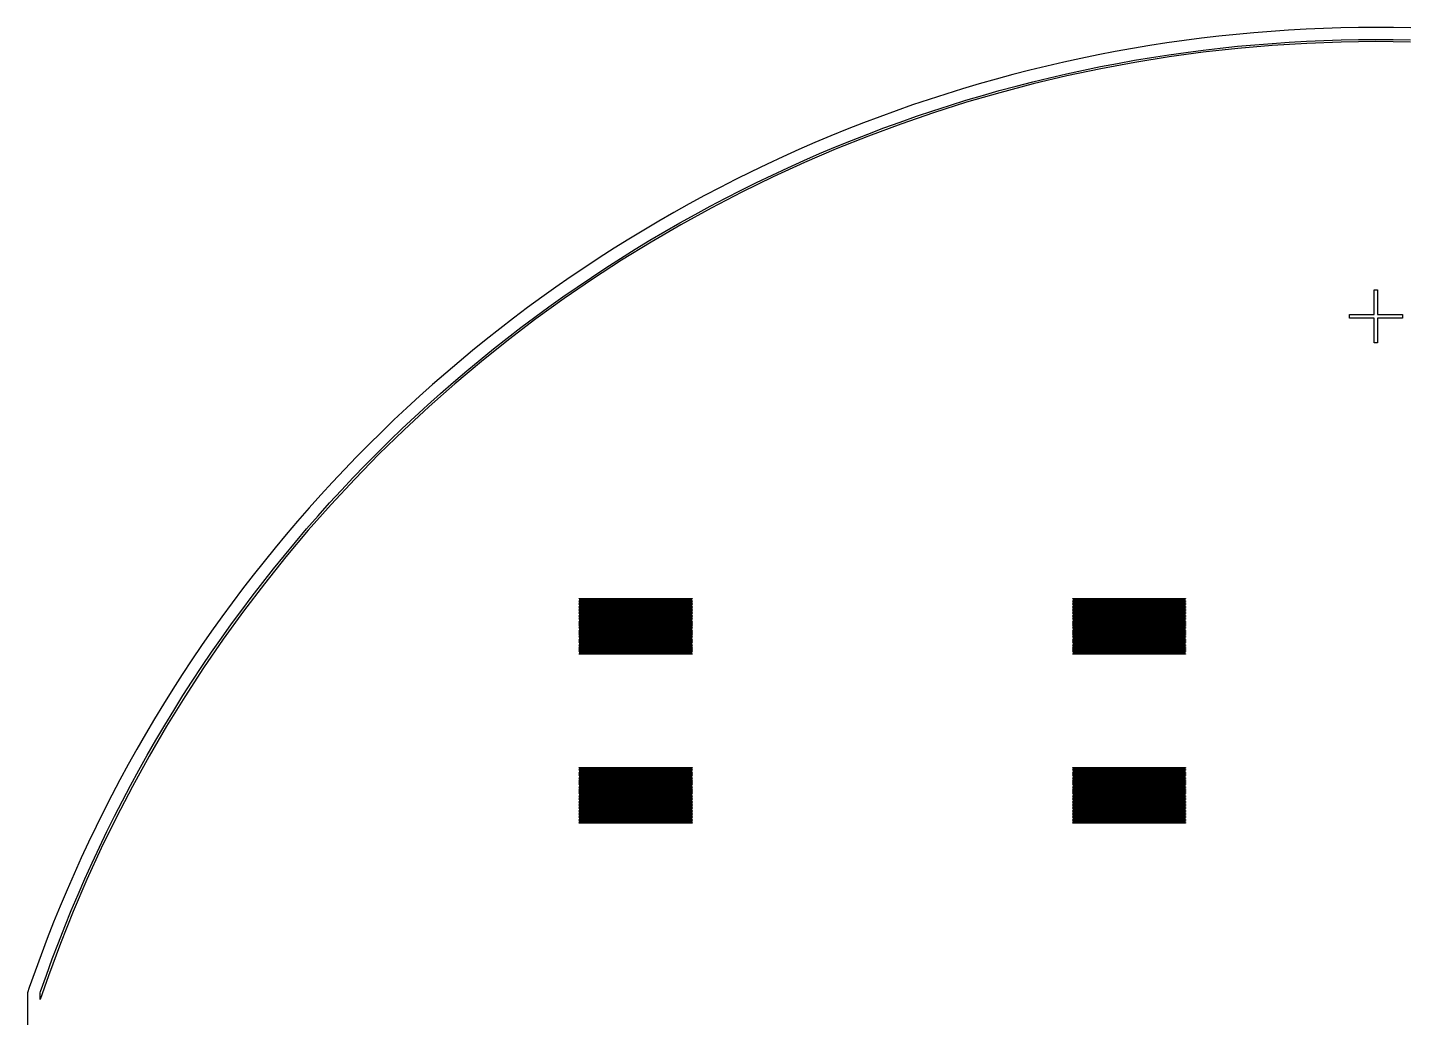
# Model space of a CAD drawing. Extents: x -18 to 83, y -18 to 83.
# Drawn here: x -15.56 to 33.33, y 47.62 to 82.75 of the extents above; entities that cross this region are included whole.
import ezdxf

# ---------------------------------------------------------------- set-up
doc = ezdxf.new("R2010")
doc.units = 0

msp = doc.modelspace()

# ---------------------------------------------------------------- linework, layer by layer
for p, q in [((29.1533, 82.655), (28.535, 82.6132)), ((29.7721, 82.6892), (29.1533, 82.655)), ((30.3912, 82.7158), (29.7721, 82.6892)), ((31.0107, 82.7348), (30.3912, 82.7158)), ((31.6303, 82.7462), (31.0107, 82.7348)), ((32.25, 82.75), (31.6303, 82.7462)), ((32.8697, 82.7462), (32.25, 82.75)), ((33.4893, 82.7348), (32.8697, 82.7462)), ((24.8401, 82.2034), (24.2277, 82.1087)), ((25.4537, 82.2906), (24.8401, 82.2034)), ((26.0683, 82.3702), (25.4537, 82.2906)), ((26.6838, 82.4423), (26.0683, 82.3702)), ((27.3001, 82.5068), (26.6838, 82.4423)), ((27.9172, 82.5638), (27.3001, 82.5068)), ((28.535, 82.6132), (27.9172, 82.5638)), ((27.9537, 82.1404), (28.5663, 82.1893)), ((28.5663, 82.1893), (29.1794, 82.2308)), ((29.7966, 82.1898), (28.5718, 82.1145)), ((29.1794, 82.2308), (29.7929, 82.2647)), ((29.7929, 82.2647), (30.4069, 82.2911)), ((31.0229, 82.2349), (29.7966, 82.1898)), ((30.4069, 82.2911), (31.0211, 82.3099)), ((31.0211, 82.3099), (31.6355, 82.3212)), ((32.25, 82.25), (31.0229, 82.2349)), ((31.6355, 82.3212), (32.25, 82.325)), ((32.25, 82.325), (32.8645, 82.3212)), ((33.4771, 82.2349), (32.25, 82.25)), ((32.8645, 82.3212), (33.4789, 82.3099)), ((22.3979, 81.7796), (21.7909, 81.655)), ((23.0065, 81.8968), (22.3979, 81.7796)), ((23.6164, 82.0065), (23.0065, 81.8968)), ((24.2277, 82.1087), (23.6164, 82.0065)), ((23.6891, 81.5878), (24.2952, 81.6891)), ((24.9135, 81.7088), (23.7019, 81.5139)), ((24.2952, 81.6891), (24.9025, 81.783)), ((24.9025, 81.783), (25.5109, 81.8694)), ((26.1295, 81.874), (24.9135, 81.7088)), ((25.5109, 81.8694), (26.1203, 81.9484)), ((26.1203, 81.9484), (26.7306, 82.0199)), ((27.3491, 82.0092), (26.1295, 81.874)), ((26.7306, 82.0199), (27.3418, 82.0839)), ((27.3418, 82.0839), (27.9537, 82.1404)), ((28.5718, 82.1145), (27.3491, 82.0092)), ((19.9795, 81.2366), (19.3793, 81.0823)), ((20.5816, 81.3835), (19.9795, 81.2366)), ((21.1854, 81.5229), (20.5816, 81.3835)), ((21.7909, 81.655), (21.1854, 81.5229)), ((21.2785, 81.1083), (21.8789, 81.2392)), ((22.4955, 81.2893), (21.2949, 81.0351)), ((21.8789, 81.2392), (22.4809, 81.3628)), ((22.4809, 81.3628), (23.0843, 81.479)), ((23.7019, 81.5139), (22.4955, 81.2893)), ((23.0843, 81.479), (23.6891, 81.5878)), ((18.1848, 80.7517), (17.5906, 80.5755)), ((18.781, 80.9207), (18.1848, 80.7517)), ((19.3793, 81.0823), (18.781, 80.9207)), ((20.101, 80.7516), (18.9144, 80.4388)), ((19.4876, 80.6713), (20.0828, 80.8243)), ((20.0828, 80.8243), (20.6798, 80.97)), ((21.2949, 81.0351), (20.101, 80.7516)), ((20.6798, 80.97), (21.2785, 81.1083)), ((16.4091, 80.2012), (15.8218, 80.0032)), ((16.9987, 80.392), (16.4091, 80.2012)), ((17.5906, 80.5755), (16.9987, 80.392)), ((17.714, 80.1688), (18.3031, 80.3436)), ((18.9144, 80.4388), (17.7358, 80.097)), ((18.3031, 80.3436), (18.8944, 80.5111)), ((18.8944, 80.5111), (19.4876, 80.6713)), ((15.2371, 79.798), (14.6549, 79.5856)), ((15.8218, 80.0032), (15.2371, 79.798)), ((16.5659, 79.7264), (15.4055, 79.3272)), ((15.9601, 79.6013), (16.5424, 79.7976)), ((16.5424, 79.7976), (17.1271, 79.9868)), ((17.7358, 80.097), (16.5659, 79.7264)), ((17.1271, 79.9868), (17.714, 80.1688)), ((14.0753, 79.3661), (13.4985, 79.1396)), ((14.6549, 79.5856), (14.0753, 79.3661)), ((15.4055, 79.3272), (14.2552, 78.8996)), ((14.8029, 79.1872), (15.3802, 79.3978)), ((15.3802, 79.3978), (15.9601, 79.6013)), ((12.9245, 78.9059), (12.3534, 78.6652)), ((13.4985, 79.1396), (12.9245, 78.9059)), ((13.0871, 78.5133), (13.6563, 78.7449)), ((14.2552, 78.8996), (13.1158, 78.444)), ((13.6563, 78.7449), (14.2283, 78.9696)), ((14.2283, 78.9696), (14.8029, 79.1872)), ((11.7853, 78.4176), (11.2203, 78.163)), ((12.3534, 78.6652), (11.7853, 78.4176)), ((11.9576, 78.0291), (12.5209, 78.2746)), ((13.1158, 78.444), (11.9879, 77.9605)), ((12.5209, 78.2746), (13.0871, 78.5133)), ((10.6585, 77.9015), (10.0999, 77.6331)), ((11.2203, 78.163), (10.6585, 77.9015)), ((10.8402, 77.5173), (11.3973, 77.7766)), ((11.9879, 77.9605), (10.8722, 77.4495)), ((11.3973, 77.7766), (11.9576, 78.0291)), ((9.54463, 77.3578), (8.9928, 77.0758)), ((10.0999, 77.6331), (9.54463, 77.3578)), ((10.8722, 77.4495), (9.76942, 76.9112)), ((10.2863, 77.2511), (10.8402, 77.5173)), ((8.44447, 76.787), (7.89972, 76.4915)), ((8.9928, 77.0758), (8.44447, 76.787)), ((9.76942, 76.9112), (8.68016, 76.3461)), ((9.18854, 76.6985), (9.73572, 76.9782)), ((9.73572, 76.9782), (10.2863, 77.2511)), ((7.89972, 76.4915), (7.35864, 76.1894)), ((8.68016, 76.3461), (7.60509, 75.7543)), ((8.10466, 76.1192), (8.64482, 76.4122)), ((8.64482, 76.4122), (9.18854, 76.6985)), ((6.82132, 75.8806), (6.28781, 75.5653)), ((7.35864, 76.1894), (6.82132, 75.8806)), ((7.03532, 75.5134), (7.56813, 75.8196)), ((7.56813, 75.8196), (8.10466, 76.1192)), ((6.28781, 75.5653), (5.75822, 75.2434)), ((6.50632, 75.2008), (7.03532, 75.5134)), ((7.60509, 75.7543), (6.54486, 75.1364)), ((5.23262, 74.9151), (4.71109, 74.5803)), ((5.75822, 75.2434), (5.23262, 74.9151)), ((5.46001, 74.556), (5.98119, 74.8816)), ((6.54486, 75.1364), (5.50011, 74.4927)), ((5.98119, 74.8816), (6.50632, 75.2008)), ((4.71109, 74.5803), (4.19371, 74.2392)), ((5.50011, 74.4927), (4.47148, 73.8235)), ((4.94286, 74.2241), (5.46001, 74.556)), ((3.68056, 73.8918), (3.17169, 73.538)), ((4.19371, 74.2392), (3.68056, 73.8918)), ((3.92099, 73.5413), (4.42982, 73.8858)), ((4.42982, 73.8858), (4.94286, 74.2241)), ((3.17169, 73.538), (2.66722, 73.1781)), ((3.41641, 73.1906), (3.92099, 73.5413)), ((4.47148, 73.8235), (3.45958, 73.1292)), ((32.1875, 72.5625), (32.1875, 73.4375)), ((32.1875, 73.4375), (32.3125, 73.4375)), ((32.3125, 73.4375), (32.3125, 72.5625)), ((2.66722, 73.1781), (2.16719, 72.812)), ((3.45958, 73.1292), (2.46503, 72.4104)), ((2.91618, 72.8336), (3.41641, 73.1906)), ((1.67169, 72.4398), (1.18082, 72.0615)), ((2.46503, 72.4104), (1.48842, 71.6673)), ((2.16719, 72.812), (1.67169, 72.4398)), ((1.92905, 72.1015), (2.42036, 72.4706)), ((2.42036, 72.4706), (2.91618, 72.8336)), ((31.3125, 72.4375), (31.3125, 72.5625)), ((31.3125, 72.5625), (32.1875, 72.5625)), ((32.1875, 72.4375), (31.3125, 72.4375)), ((32.1875, 71.5625), (32.1875, 72.4375)), ((32.3125, 72.5625), (33.1875, 72.5625)), ((33.1875, 72.4375), (32.3125, 72.4375)), ((32.3125, 72.4375), (32.3125, 71.5625)), ((33.1875, 72.5625), (33.1875, 72.4375)), ((1.18082, 72.0615), (0.69459, 71.6772)), ((1.44229, 71.7264), (1.92905, 72.1015)), ((0.69459, 71.6772), (0.21315, 71.287)), ((1.48842, 71.6673), (0.53033, 70.9005)), ((0.96018, 71.3454), (1.44229, 71.7264)), ((32.3125, 71.5625), (32.1875, 71.5625)), ((0.53033, 70.9005), (-0.40863, 70.1104)), ((0.21315, 71.287), (-0.26349, 70.8909)), ((0.01015, 70.5658), (0.48276, 70.9585)), ((0.48276, 70.9585), (0.96018, 71.3454)), ((-0.73523, 70.489), (-1.202, 70.0814)), ((-0.26349, 70.8909), (-0.73523, 70.489)), ((-0.45763, 70.1672), (0.01015, 70.5658)), ((-1.202, 70.0814), (-1.66373, 69.668)), ((-0.40863, 70.1104), (-1.32794, 69.2975)), ((-0.92047, 69.763), (-0.45763, 70.1672)), ((-1.66373, 69.668), (-2.12035, 69.249)), ((-1.37831, 69.3531), (-0.92047, 69.763)), ((-2.12035, 69.249), (-2.57179, 68.8245)), ((-1.32794, 69.2975), (-2.22702, 68.4624)), ((-1.83109, 68.9377), (-1.37831, 69.3531)), ((-2.22702, 68.4624), (-3.10533, 67.6053)), ((-2.57179, 68.8245), (-3.01799, 68.3944)), ((-2.72119, 68.0902), (-2.27873, 68.5167)), ((-2.27873, 68.5167), (-1.83109, 68.9377)), ((-3.01799, 68.3944), (-3.45889, 67.9589)), ((-3.15837, 67.6584), (-2.72119, 68.0902)), ((-3.89439, 67.518), (-4.32448, 67.0718)), ((-3.10533, 67.6053), (-3.96234, 66.727)), ((-3.45889, 67.9589), (-3.89439, 67.518)), ((-3.59021, 67.2212), (-3.15837, 67.6584)), ((-4.32448, 67.0718), (-4.74904, 66.6203)), ((-4.01666, 66.7787), (-3.59021, 67.2212)), ((-4.74904, 66.6203), (-5.16803, 66.1637)), ((-3.96234, 66.727), (-4.79755, 65.8279)), ((-4.43765, 66.3311), (-4.01666, 66.7787)), ((-5.16803, 66.1637), (-5.58138, 65.702)), ((-4.85312, 65.8783), (-4.43765, 66.3311)), ((-5.58138, 65.702), (-5.98904, 65.2352)), ((-4.79755, 65.8279), (-5.61043, 64.9086)), ((-5.263, 65.4205), (-4.85312, 65.8783)), ((-5.98904, 65.2352), (-6.39095, 64.7635)), ((-5.66722, 64.9576), (-5.263, 65.4205)), ((-6.39095, 64.7635), (-6.78702, 64.2868)), ((-5.61043, 64.9086), (-6.40051, 63.9697)), ((-6.06575, 64.4899), (-5.66722, 64.9576)), ((-6.78702, 64.2868), (-7.17723, 63.8054)), ((-6.4585, 64.0172), (-6.06575, 64.4899)), ((-7.17723, 63.8054), (-7.56149, 63.3192)), ((-6.40051, 63.9697), (-7.16731, 63.0116)), ((-6.84541, 63.5398), (-6.4585, 64.0172)), ((-7.56149, 63.3192), (-7.93976, 62.8283)), ((-7.22644, 63.0577), (-6.84541, 63.5398)), ((-7.93976, 62.8283), (-8.31198, 62.3328)), ((-7.16731, 63.0116), (-7.91037, 62.035)), ((-7.60153, 62.571), (-7.22644, 63.0577)), ((-8.31198, 62.3328), (-8.67809, 61.8328)), ((-7.97061, 62.0796), (-7.60153, 62.571)), ((4, 62.475), (4, 62.485)), ((4, 62.485), (8, 62.485)), ((8, 62.475), (4, 62.475)), ((4, 62.435), (4, 62.445)), ((4, 62.445), (8, 62.445)), ((8, 62.435), (4, 62.435)), ((4, 62.395), (4, 62.405)), ((4, 62.405), (8, 62.405)), ((8, 62.395), (4, 62.395)), ((4, 62.355), (4, 62.365)), ((4, 62.365), (8, 62.365)), ((8, 62.355), (4, 62.355)), ((4, 62.315), (4, 62.325)), ((4, 62.325), (8, 62.325)), ((8, 62.315), (4, 62.315)), ((4, 62.275), (4, 62.285)), ((4, 62.285), (8, 62.285)), ((8, 62.275), (4, 62.275)), ((4, 62.235), (4, 62.245)), ((4, 62.245), (8, 62.245)), ((8, 62.235), (4, 62.235)), ((4, 62.195), (4, 62.205)), ((4, 62.205), (8, 62.205)), ((8, 62.195), (4, 62.195)), ((4, 62.155), (4, 62.165)), ((4, 62.165), (8, 62.165)), ((8, 62.155), (4, 62.155)), ((4, 62.115), (4, 62.125)), ((4, 62.125), (8, 62.125)), ((8, 62.115), (4, 62.115)), ((8, 62.485), (8, 62.475)), ((8, 62.445), (8, 62.435)), ((8, 62.405), (8, 62.395)), ((8, 62.365), (8, 62.355)), ((8, 62.325), (8, 62.315)), ((8, 62.285), (8, 62.275)), ((8, 62.245), (8, 62.235)), ((8, 62.205), (8, 62.195)), ((8, 62.165), (8, 62.155)), ((8, 62.125), (8, 62.115)), ((21.5, 62.475), (21.5, 62.485)), ((21.5, 62.485), (25.5, 62.485)), ((25.5, 62.475), (21.5, 62.475)), ((21.5, 62.435), (21.5, 62.445)), ((21.5, 62.445), (25.5, 62.445)), ((25.5, 62.435), (21.5, 62.435)), ((21.5, 62.395), (21.5, 62.405)), ((21.5, 62.405), (25.5, 62.405)), ((25.5, 62.395), (21.5, 62.395)), ((21.5, 62.355), (21.5, 62.365)), ((21.5, 62.365), (25.5, 62.365)), ((25.5, 62.355), (21.5, 62.355)), ((21.5, 62.315), (21.5, 62.325)), ((21.5, 62.325), (25.5, 62.325)), ((25.5, 62.315), (21.5, 62.315)), ((21.5, 62.275), (21.5, 62.285)), ((21.5, 62.285), (25.5, 62.285)), ((25.5, 62.275), (21.5, 62.275)), ((21.5, 62.235), (21.5, 62.245)), ((21.5, 62.245), (25.5, 62.245)), ((25.5, 62.235), (21.5, 62.235)), ((21.5, 62.195), (21.5, 62.205)), ((21.5, 62.205), (25.5, 62.205)), ((25.5, 62.195), (21.5, 62.195)), ((21.5, 62.155), (21.5, 62.165)), ((21.5, 62.165), (25.5, 62.165)), ((25.5, 62.155), (21.5, 62.155)), ((21.5, 62.115), (21.5, 62.125)), ((21.5, 62.125), (25.5, 62.125)), ((25.5, 62.115), (21.5, 62.115)), ((25.5, 62.485), (25.5, 62.475)), ((25.5, 62.445), (25.5, 62.435)), ((25.5, 62.405), (25.5, 62.395)), ((25.5, 62.365), (25.5, 62.355)), ((25.5, 62.325), (25.5, 62.315)), ((25.5, 62.285), (25.5, 62.275)), ((25.5, 62.245), (25.5, 62.235)), ((25.5, 62.205), (25.5, 62.195)), ((25.5, 62.165), (25.5, 62.155)), ((25.5, 62.125), (25.5, 62.115)), ((-8.67809, 61.8328), (-9.03802, 61.3283)), ((-7.91037, 62.035), (-8.62923, 61.0404)), ((-8.33363, 61.5838), (-7.97061, 62.0796)), ((4, 62.075), (4, 62.085)), ((4, 62.085), (8, 62.085)), ((8, 62.075), (4, 62.075)), ((4, 62.035), (4, 62.045)), ((4, 62.045), (8, 62.045)), ((8, 62.035), (4, 62.035)), ((4, 61.995), (4, 62.005)), ((4, 62.005), (8, 62.005)), ((8, 61.995), (4, 61.995)), ((4, 61.955), (4, 61.965)), ((4, 61.965), (8, 61.965)), ((8, 61.955), (4, 61.955)), ((4, 61.915), (4, 61.925)), ((4, 61.925), (8, 61.925)), ((8, 61.915), (4, 61.915)), ((4, 61.875), (4, 61.885)), ((4, 61.885), (8, 61.885)), ((8, 61.875), (4, 61.875)), ((4, 61.835), (4, 61.845)), ((4, 61.845), (8, 61.845)), ((8, 61.835), (4, 61.835)), ((4, 61.795), (4, 61.805)), ((4, 61.805), (8, 61.805)), ((8, 61.795), (4, 61.795)), ((4, 61.755), (4, 61.765)), ((4, 61.765), (8, 61.765)), ((8, 61.755), (4, 61.755)), ((4, 61.715), (4, 61.725)), ((4, 61.725), (8, 61.725)), ((8, 61.715), (4, 61.715)), ((4, 61.675), (4, 61.685)), ((4, 61.685), (8, 61.685)), ((8, 61.675), (4, 61.675)), ((4, 61.635), (4, 61.645)), ((4, 61.645), (8, 61.645)), ((8, 61.635), (4, 61.635)), ((8, 62.085), (8, 62.075)), ((8, 62.045), (8, 62.035)), ((8, 62.005), (8, 61.995)), ((8, 61.965), (8, 61.955)), ((8, 61.925), (8, 61.915)), ((8, 61.885), (8, 61.875)), ((8, 61.845), (8, 61.835)), ((8, 61.805), (8, 61.795)), ((8, 61.765), (8, 61.755)), ((8, 61.725), (8, 61.715)), ((8, 61.685), (8, 61.675)), ((8, 61.645), (8, 61.635)), ((21.5, 62.075), (21.5, 62.085)), ((21.5, 62.085), (25.5, 62.085)), ((25.5, 62.075), (21.5, 62.075)), ((21.5, 62.035), (21.5, 62.045)), ((21.5, 62.045), (25.5, 62.045)), ((25.5, 62.035), (21.5, 62.035)), ((21.5, 61.995), (21.5, 62.005)), ((21.5, 62.005), (25.5, 62.005)), ((25.5, 61.995), (21.5, 61.995)), ((21.5, 61.955), (21.5, 61.965)), ((21.5, 61.965), (25.5, 61.965)), ((25.5, 61.955), (21.5, 61.955)), ((21.5, 61.915), (21.5, 61.925)), ((21.5, 61.925), (25.5, 61.925)), ((25.5, 61.915), (21.5, 61.915)), ((21.5, 61.875), (21.5, 61.885)), ((21.5, 61.885), (25.5, 61.885)), ((25.5, 61.875), (21.5, 61.875)), ((21.5, 61.835), (21.5, 61.845)), ((21.5, 61.845), (25.5, 61.845)), ((25.5, 61.835), (21.5, 61.835)), ((21.5, 61.795), (21.5, 61.805)), ((21.5, 61.805), (25.5, 61.805)), ((25.5, 61.795), (21.5, 61.795)), ((21.5, 61.755), (21.5, 61.765)), ((21.5, 61.765), (25.5, 61.765)), ((25.5, 61.755), (21.5, 61.755)), ((21.5, 61.715), (21.5, 61.725)), ((21.5, 61.725), (25.5, 61.725)), ((25.5, 61.715), (21.5, 61.715)), ((21.5, 61.675), (21.5, 61.685)), ((21.5, 61.685), (25.5, 61.685)), ((25.5, 61.675), (21.5, 61.675)), ((21.5, 61.635), (21.5, 61.645)), ((21.5, 61.645), (25.5, 61.645)), ((25.5, 61.635), (21.5, 61.635)), ((25.5, 62.085), (25.5, 62.075)), ((25.5, 62.045), (25.5, 62.035)), ((25.5, 62.005), (25.5, 61.995)), ((25.5, 61.965), (25.5, 61.955)), ((25.5, 61.925), (25.5, 61.915)), ((25.5, 61.885), (25.5, 61.875)), ((25.5, 61.845), (25.5, 61.835)), ((25.5, 61.805), (25.5, 61.795)), ((25.5, 61.765), (25.5, 61.755)), ((25.5, 61.725), (25.5, 61.715)), ((25.5, 61.685), (25.5, 61.675)), ((25.5, 61.645), (25.5, 61.635)), ((-9.03802, 61.3283), (-9.39175, 60.8194)), ((-8.69055, 61.0836), (-8.33363, 61.5838)), ((4, 61.595), (4, 61.605)), ((4, 61.605), (8, 61.605)), ((8, 61.595), (4, 61.595)), ((4, 61.555), (4, 61.565)), ((4, 61.565), (8, 61.565)), ((8, 61.555), (4, 61.555)), ((4, 61.515), (4, 61.525)), ((4, 61.525), (8, 61.525)), ((8, 61.515), (4, 61.515)), ((4, 61.475), (4, 61.485)), ((4, 61.485), (8, 61.485)), ((8, 61.475), (4, 61.475)), ((4, 61.435), (4, 61.445)), ((4, 61.445), (8, 61.445)), ((8, 61.435), (4, 61.435)), ((4, 61.395), (4, 61.405)), ((4, 61.405), (8, 61.405)), ((8, 61.395), (4, 61.395)), ((4, 61.355), (4, 61.365)), ((4, 61.365), (8, 61.365)), ((8, 61.355), (4, 61.355)), ((4, 61.315), (4, 61.325)), ((4, 61.325), (8, 61.325)), ((8, 61.315), (4, 61.315)), ((4, 61.275), (4, 61.285)), ((4, 61.285), (8, 61.285)), ((8, 61.275), (4, 61.275)), ((4, 61.235), (4, 61.245)), ((4, 61.245), (8, 61.245)), ((8, 61.235), (4, 61.235)), ((4, 61.195), (4, 61.205)), ((4, 61.205), (8, 61.205)), ((8, 61.195), (4, 61.195)), ((4, 61.155), (4, 61.165)), ((4, 61.165), (8, 61.165)), ((8, 61.155), (4, 61.155)), ((4, 61.115), (4, 61.125)), ((4, 61.125), (8, 61.125)), ((8, 61.605), (8, 61.595)), ((8, 61.565), (8, 61.555)), ((8, 61.525), (8, 61.515)), ((8, 61.485), (8, 61.475)), ((8, 61.445), (8, 61.435)), ((8, 61.405), (8, 61.395)), ((8, 61.365), (8, 61.355)), ((8, 61.325), (8, 61.315)), ((8, 61.285), (8, 61.275)), ((8, 61.245), (8, 61.235)), ((8, 61.205), (8, 61.195)), ((8, 61.165), (8, 61.155)), ((8, 61.125), (8, 61.115)), ((21.5, 61.595), (21.5, 61.605)), ((21.5, 61.605), (25.5, 61.605)), ((25.5, 61.595), (21.5, 61.595)), ((21.5, 61.555), (21.5, 61.565)), ((21.5, 61.565), (25.5, 61.565)), ((25.5, 61.555), (21.5, 61.555)), ((21.5, 61.515), (21.5, 61.525)), ((21.5, 61.525), (25.5, 61.525)), ((25.5, 61.515), (21.5, 61.515)), ((21.5, 61.475), (21.5, 61.485)), ((21.5, 61.485), (25.5, 61.485)), ((25.5, 61.475), (21.5, 61.475)), ((21.5, 61.435), (21.5, 61.445)), ((21.5, 61.445), (25.5, 61.445)), ((25.5, 61.435), (21.5, 61.435)), ((21.5, 61.395), (21.5, 61.405)), ((21.5, 61.405), (25.5, 61.405)), ((25.5, 61.395), (21.5, 61.395)), ((21.5, 61.355), (21.5, 61.365)), ((21.5, 61.365), (25.5, 61.365)), ((25.5, 61.355), (21.5, 61.355)), ((21.5, 61.315), (21.5, 61.325)), ((21.5, 61.325), (25.5, 61.325)), ((25.5, 61.315), (21.5, 61.315)), ((21.5, 61.275), (21.5, 61.285)), ((21.5, 61.285), (25.5, 61.285)), ((25.5, 61.275), (21.5, 61.275)), ((21.5, 61.235), (21.5, 61.245)), ((21.5, 61.245), (25.5, 61.245)), ((25.5, 61.235), (21.5, 61.235)), ((21.5, 61.195), (21.5, 61.205)), ((21.5, 61.205), (25.5, 61.205)), ((25.5, 61.195), (21.5, 61.195)), ((21.5, 61.155), (21.5, 61.165)), ((21.5, 61.165), (25.5, 61.165)), ((25.5, 61.155), (21.5, 61.155)), ((21.5, 61.115), (21.5, 61.125)), ((21.5, 61.125), (25.5, 61.125)), ((25.5, 61.605), (25.5, 61.595)), ((25.5, 61.565), (25.5, 61.555)), ((25.5, 61.525), (25.5, 61.515)), ((25.5, 61.485), (25.5, 61.475)), ((25.5, 61.445), (25.5, 61.435)), ((25.5, 61.405), (25.5, 61.395)), ((25.5, 61.365), (25.5, 61.355)), ((25.5, 61.325), (25.5, 61.315)), ((25.5, 61.285), (25.5, 61.275)), ((25.5, 61.245), (25.5, 61.235)), ((25.5, 61.205), (25.5, 61.195)), ((25.5, 61.165), (25.5, 61.155)), ((25.5, 61.125), (25.5, 61.115)), ((-9.39175, 60.8194), (-9.73921, 60.3063)), ((-8.62923, 61.0404), (-9.32347, 60.0285)), ((-9.04131, 60.579), (-8.69055, 61.0836)), ((8, 61.115), (4, 61.115)), ((4, 61.075), (4, 61.085)), ((4, 61.085), (8, 61.085)), ((8, 61.075), (4, 61.075)), ((4, 61.035), (4, 61.045)), ((4, 61.045), (8, 61.045)), ((8, 61.035), (4, 61.035)), ((4, 60.995), (4, 61.005)), ((4, 61.005), (8, 61.005)), ((8, 60.995), (4, 60.995)), ((4, 60.955), (4, 60.965)), ((4, 60.965), (8, 60.965)), ((8, 60.955), (4, 60.955)), ((4, 60.915), (4, 60.925)), ((4, 60.925), (8, 60.925)), ((8, 60.915), (4, 60.915)), ((4, 60.875), (4, 60.885)), ((4, 60.885), (8, 60.885)), ((8, 60.875), (4, 60.875)), ((4, 60.835), (4, 60.845)), ((4, 60.845), (8, 60.845)), ((8, 60.835), (4, 60.835)), ((4, 60.795), (4, 60.805)), ((4, 60.805), (8, 60.805)), ((8, 60.795), (4, 60.795)), ((4, 60.755), (4, 60.765)), ((4, 60.765), (8, 60.765)), ((8, 60.755), (4, 60.755)), ((4, 60.715), (4, 60.725)), ((4, 60.725), (8, 60.725)), ((8, 60.715), (4, 60.715)), ((4, 60.675), (4, 60.685)), ((4, 60.685), (8, 60.685)), ((8, 60.675), (4, 60.675)), ((4, 60.635), (4, 60.645)), ((4, 60.645), (8, 60.645)), ((8, 60.635), (4, 60.635)), ((8, 61.085), (8, 61.075)), ((8, 61.045), (8, 61.035)), ((8, 61.005), (8, 60.995)), ((8, 60.965), (8, 60.955)), ((8, 60.925), (8, 60.915)), ((8, 60.885), (8, 60.875)), ((8, 60.845), (8, 60.835)), ((8, 60.805), (8, 60.795)), ((8, 60.765), (8, 60.755)), ((8, 60.725), (8, 60.715)), ((8, 60.685), (8, 60.675)), ((8, 60.645), (8, 60.635)), ((25.5, 61.115), (21.5, 61.115)), ((21.5, 61.075), (21.5, 61.085)), ((21.5, 61.085), (25.5, 61.085)), ((25.5, 61.075), (21.5, 61.075)), ((21.5, 61.035), (21.5, 61.045)), ((21.5, 61.045), (25.5, 61.045)), ((25.5, 61.035), (21.5, 61.035)), ((21.5, 60.995), (21.5, 61.005)), ((21.5, 61.005), (25.5, 61.005)), ((25.5, 60.995), (21.5, 60.995)), ((21.5, 60.955), (21.5, 60.965)), ((21.5, 60.965), (25.5, 60.965)), ((25.5, 60.955), (21.5, 60.955)), ((21.5, 60.915), (21.5, 60.925)), ((21.5, 60.925), (25.5, 60.925)), ((25.5, 60.915), (21.5, 60.915)), ((21.5, 60.875), (21.5, 60.885)), ((21.5, 60.885), (25.5, 60.885)), ((25.5, 60.875), (21.5, 60.875)), ((21.5, 60.835), (21.5, 60.845)), ((21.5, 60.845), (25.5, 60.845)), ((25.5, 60.835), (21.5, 60.835)), ((21.5, 60.795), (21.5, 60.805)), ((21.5, 60.805), (25.5, 60.805)), ((25.5, 60.795), (21.5, 60.795)), ((21.5, 60.755), (21.5, 60.765)), ((21.5, 60.765), (25.5, 60.765)), ((25.5, 60.755), (21.5, 60.755)), ((21.5, 60.715), (21.5, 60.725)), ((21.5, 60.725), (25.5, 60.725)), ((25.5, 60.715), (21.5, 60.715)), ((21.5, 60.675), (21.5, 60.685)), ((21.5, 60.685), (25.5, 60.685)), ((25.5, 60.675), (21.5, 60.675)), ((21.5, 60.635), (21.5, 60.645)), ((21.5, 60.645), (25.5, 60.645)), ((25.5, 60.635), (21.5, 60.635)), ((25.5, 61.085), (25.5, 61.075)), ((25.5, 61.045), (25.5, 61.035)), ((25.5, 61.005), (25.5, 60.995)), ((25.5, 60.965), (25.5, 60.955)), ((25.5, 60.925), (25.5, 60.915)), ((25.5, 60.885), (25.5, 60.875)), ((25.5, 60.845), (25.5, 60.835)), ((25.5, 60.805), (25.5, 60.795)), ((25.5, 60.765), (25.5, 60.755)), ((25.5, 60.725), (25.5, 60.715)), ((25.5, 60.685), (25.5, 60.675)), ((25.5, 60.645), (25.5, 60.635)), ((-9.73921, 60.3063), (-10.0803, 59.7889)), ((-9.38583, 60.0702), (-9.04131, 60.579)), ((4, 60.595), (4, 60.605)), ((4, 60.605), (8, 60.605)), ((8, 60.595), (4, 60.595)), ((4, 60.555), (4, 60.565)), ((4, 60.565), (8, 60.565)), ((8, 60.555), (4, 60.555)), ((4, 60.515), (4, 60.525)), ((4, 60.525), (8, 60.525)), ((8, 60.515), (4, 60.515)), ((8, 60.605), (8, 60.595)), ((8, 60.565), (8, 60.555)), ((8, 60.525), (8, 60.515)), ((21.5, 60.595), (21.5, 60.605)), ((21.5, 60.605), (25.5, 60.605)), ((25.5, 60.595), (21.5, 60.595)), ((21.5, 60.555), (21.5, 60.565)), ((21.5, 60.565), (25.5, 60.565)), ((25.5, 60.555), (21.5, 60.555)), ((21.5, 60.515), (21.5, 60.525)), ((21.5, 60.525), (25.5, 60.525)), ((25.5, 60.515), (21.5, 60.515)), ((25.5, 60.605), (25.5, 60.595)), ((25.5, 60.565), (25.5, 60.555)), ((25.5, 60.525), (25.5, 60.515)), ((-10.0803, 59.7889), (-10.4151, 59.2674)), ((-9.32347, 60.0285), (-9.99268, 58.9999)), ((-9.72409, 59.5571), (-9.38583, 60.0702)), ((-10.4151, 59.2674), (-10.7434, 58.7418)), ((-10.056, 59.04), (-9.72409, 59.5571)), ((-10.7434, 58.7418), (-11.0653, 58.2122)), ((-9.99268, 58.9999), (-10.6364, 57.9551)), ((-10.3816, 58.5188), (-10.056, 59.04)), ((-11.0653, 58.2122), (-11.3806, 57.6787)), ((-10.7008, 57.9937), (-10.3816, 58.5188)), ((-10.6364, 57.9551), (-11.2543, 56.8949)), ((-11.0134, 57.4647), (-10.7008, 57.9937)), ((-11.3806, 57.6787), (-11.6894, 57.1414)), ((-11.3196, 56.9319), (-11.0134, 57.4647)), ((-11.6894, 57.1414), (-11.9915, 56.6003)), ((-11.2543, 56.8949), (-11.8461, 55.8198)), ((-11.6192, 56.3953), (-11.3196, 56.9319)), ((-11.9915, 56.6003), (-12.287, 56.0555)), ((-11.9122, 55.8552), (-11.6192, 56.3953)), ((4, 56.475), (4, 56.485)), ((4, 56.485), (8, 56.485)), ((8, 56.475), (4, 56.475)), ((4, 56.435), (4, 56.445)), ((4, 56.445), (8, 56.445)), ((8, 56.435), (4, 56.435)), ((4, 56.395), (4, 56.405)), ((4, 56.405), (8, 56.405)), ((8, 56.395), (4, 56.395)), ((4, 56.355), (4, 56.365)), ((4, 56.365), (8, 56.365)), ((8, 56.355), (4, 56.355)), ((4, 56.315), (4, 56.325)), ((4, 56.325), (8, 56.325)), ((8, 56.315), (4, 56.315)), ((4, 56.275), (4, 56.285)), ((4, 56.285), (8, 56.285)), ((8, 56.275), (4, 56.275)), ((4, 56.235), (4, 56.245)), ((4, 56.245), (8, 56.245)), ((8, 56.235), (4, 56.235)), ((8, 56.485), (8, 56.475)), ((8, 56.445), (8, 56.435)), ((8, 56.405), (8, 56.395)), ((8, 56.365), (8, 56.355)), ((8, 56.325), (8, 56.315)), ((8, 56.285), (8, 56.275)), ((8, 56.245), (8, 56.235)), ((21.5, 56.475), (21.5, 56.485)), ((21.5, 56.485), (25.5, 56.485)), ((25.5, 56.475), (21.5, 56.475)), ((21.5, 56.435), (21.5, 56.445)), ((21.5, 56.445), (25.5, 56.445)), ((25.5, 56.435), (21.5, 56.435)), ((21.5, 56.395), (21.5, 56.405)), ((21.5, 56.405), (25.5, 56.405)), ((25.5, 56.395), (21.5, 56.395)), ((21.5, 56.355), (21.5, 56.365)), ((21.5, 56.365), (25.5, 56.365)), ((25.5, 56.355), (21.5, 56.355)), ((21.5, 56.315), (21.5, 56.325)), ((21.5, 56.325), (25.5, 56.325)), ((25.5, 56.315), (21.5, 56.315)), ((21.5, 56.275), (21.5, 56.285)), ((21.5, 56.285), (25.5, 56.285)), ((25.5, 56.275), (21.5, 56.275)), ((21.5, 56.235), (21.5, 56.245)), ((21.5, 56.245), (25.5, 56.245)), ((25.5, 56.235), (21.5, 56.235)), ((25.5, 56.485), (25.5, 56.475)), ((25.5, 56.445), (25.5, 56.435)), ((25.5, 56.405), (25.5, 56.395)), ((25.5, 56.365), (25.5, 56.355)), ((25.5, 56.325), (25.5, 56.315)), ((25.5, 56.285), (25.5, 56.275)), ((25.5, 56.245), (25.5, 56.235)), ((-12.287, 56.0555), (-12.5758, 55.5072)), ((-11.8461, 55.8198), (-12.4112, 54.7306)), ((-12.1985, 55.3115), (-11.9122, 55.8552)), ((4, 56.195), (4, 56.205)), ((4, 56.205), (8, 56.205)), ((8, 56.195), (4, 56.195)), ((4, 56.155), (4, 56.165)), ((4, 56.165), (8, 56.165)), ((8, 56.155), (4, 56.155)), ((4, 56.115), (4, 56.125)), ((4, 56.125), (8, 56.125)), ((8, 56.115), (4, 56.115)), ((4, 56.075), (4, 56.085)), ((4, 56.085), (8, 56.085)), ((8, 56.075), (4, 56.075)), ((4, 56.035), (4, 56.045)), ((4, 56.045), (8, 56.045)), ((8, 56.035), (4, 56.035)), ((4, 55.995), (4, 56.005)), ((4, 56.005), (8, 56.005)), ((8, 55.995), (4, 55.995)), ((4, 55.955), (4, 55.965)), ((4, 55.965), (8, 55.965)), ((8, 55.955), (4, 55.955)), ((4, 55.915), (4, 55.925)), ((4, 55.925), (8, 55.925)), ((8, 55.915), (4, 55.915)), ((4, 55.875), (4, 55.885)), ((4, 55.885), (8, 55.885)), ((8, 55.875), (4, 55.875)), ((4, 55.835), (4, 55.845)), ((4, 55.845), (8, 55.845)), ((8, 55.835), (4, 55.835)), ((4, 55.795), (4, 55.805)), ((4, 55.805), (8, 55.805)), ((8, 55.795), (4, 55.795)), ((4, 55.755), (4, 55.765)), ((4, 55.765), (8, 55.765)), ((8, 55.755), (4, 55.755)), ((8, 56.205), (8, 56.195)), ((8, 56.165), (8, 56.155)), ((8, 56.125), (8, 56.115)), ((8, 56.085), (8, 56.075)), ((8, 56.045), (8, 56.035)), ((8, 56.005), (8, 55.995)), ((8, 55.965), (8, 55.955)), ((8, 55.925), (8, 55.915)), ((8, 55.885), (8, 55.875)), ((8, 55.845), (8, 55.835)), ((8, 55.805), (8, 55.795)), ((8, 55.765), (8, 55.755)), ((21.5, 56.195), (21.5, 56.205)), ((21.5, 56.205), (25.5, 56.205)), ((25.5, 56.195), (21.5, 56.195)), ((21.5, 56.155), (21.5, 56.165)), ((21.5, 56.165), (25.5, 56.165)), ((25.5, 56.155), (21.5, 56.155)), ((21.5, 56.115), (21.5, 56.125)), ((21.5, 56.125), (25.5, 56.125)), ((25.5, 56.115), (21.5, 56.115)), ((21.5, 56.075), (21.5, 56.085)), ((21.5, 56.085), (25.5, 56.085)), ((25.5, 56.075), (21.5, 56.075)), ((21.5, 56.035), (21.5, 56.045)), ((21.5, 56.045), (25.5, 56.045)), ((25.5, 56.035), (21.5, 56.035)), ((21.5, 55.995), (21.5, 56.005)), ((21.5, 56.005), (25.5, 56.005)), ((25.5, 55.995), (21.5, 55.995)), ((21.5, 55.955), (21.5, 55.965)), ((21.5, 55.965), (25.5, 55.965)), ((25.5, 55.955), (21.5, 55.955)), ((21.5, 55.915), (21.5, 55.925)), ((21.5, 55.925), (25.5, 55.925)), ((25.5, 55.915), (21.5, 55.915)), ((21.5, 55.875), (21.5, 55.885)), ((21.5, 55.885), (25.5, 55.885)), ((25.5, 55.875), (21.5, 55.875)), ((21.5, 55.835), (21.5, 55.845)), ((21.5, 55.845), (25.5, 55.845)), ((25.5, 55.835), (21.5, 55.835)), ((21.5, 55.795), (21.5, 55.805)), ((21.5, 55.805), (25.5, 55.805)), ((25.5, 55.795), (21.5, 55.795)), ((21.5, 55.755), (21.5, 55.765)), ((21.5, 55.765), (25.5, 55.765)), ((25.5, 55.755), (21.5, 55.755)), ((25.5, 56.205), (25.5, 56.195)), ((25.5, 56.165), (25.5, 56.155)), ((25.5, 56.125), (25.5, 56.115)), ((25.5, 56.085), (25.5, 56.075)), ((25.5, 56.045), (25.5, 56.035)), ((25.5, 56.005), (25.5, 55.995)), ((25.5, 55.965), (25.5, 55.955)), ((25.5, 55.925), (25.5, 55.915)), ((25.5, 55.885), (25.5, 55.875)), ((25.5, 55.845), (25.5, 55.835)), ((25.5, 55.805), (25.5, 55.795)), ((25.5, 55.765), (25.5, 55.755)), ((-12.5758, 55.5072), (-12.8578, 54.9554)), ((-12.4782, 54.7643), (-12.1985, 55.3115)), ((4, 55.715), (4, 55.725)), ((4, 55.725), (8, 55.725)), ((8, 55.715), (4, 55.715)), ((4, 55.675), (4, 55.685)), ((4, 55.685), (8, 55.685)), ((8, 55.675), (4, 55.675)), ((4, 55.635), (4, 55.645)), ((4, 55.645), (8, 55.645)), ((8, 55.635), (4, 55.635)), ((4, 55.595), (4, 55.605)), ((4, 55.605), (8, 55.605)), ((8, 55.595), (4, 55.595)), ((4, 55.555), (4, 55.565)), ((4, 55.565), (8, 55.565)), ((8, 55.555), (4, 55.555)), ((4, 55.515), (4, 55.525)), ((4, 55.525), (8, 55.525)), ((8, 55.515), (4, 55.515)), ((4, 55.475), (4, 55.485)), ((4, 55.485), (8, 55.485)), ((8, 55.475), (4, 55.475)), ((4, 55.435), (4, 55.445)), ((4, 55.445), (8, 55.445)), ((8, 55.435), (4, 55.435)), ((4, 55.395), (4, 55.405)), ((4, 55.405), (8, 55.405)), ((8, 55.395), (4, 55.395)), ((4, 55.355), (4, 55.365)), ((4, 55.365), (8, 55.365)), ((8, 55.355), (4, 55.355)), ((4, 55.315), (4, 55.325)), ((4, 55.325), (8, 55.325)), ((8, 55.315), (4, 55.315)), ((4, 55.275), (4, 55.285)), ((4, 55.285), (8, 55.285)), ((8, 55.275), (4, 55.275)), ((8, 55.725), (8, 55.715)), ((8, 55.685), (8, 55.675)), ((8, 55.645), (8, 55.635)), ((8, 55.605), (8, 55.595)), ((8, 55.565), (8, 55.555)), ((8, 55.525), (8, 55.515)), ((8, 55.485), (8, 55.475)), ((8, 55.445), (8, 55.435)), ((8, 55.405), (8, 55.395)), ((8, 55.365), (8, 55.355)), ((8, 55.325), (8, 55.315)), ((8, 55.285), (8, 55.275)), ((21.5, 55.715), (21.5, 55.725)), ((21.5, 55.725), (25.5, 55.725)), ((25.5, 55.715), (21.5, 55.715)), ((21.5, 55.675), (21.5, 55.685)), ((21.5, 55.685), (25.5, 55.685)), ((25.5, 55.675), (21.5, 55.675)), ((21.5, 55.635), (21.5, 55.645)), ((21.5, 55.645), (25.5, 55.645)), ((25.5, 55.635), (21.5, 55.635)), ((21.5, 55.595), (21.5, 55.605)), ((21.5, 55.605), (25.5, 55.605)), ((25.5, 55.595), (21.5, 55.595)), ((21.5, 55.555), (21.5, 55.565)), ((21.5, 55.565), (25.5, 55.565)), ((25.5, 55.555), (21.5, 55.555)), ((21.5, 55.515), (21.5, 55.525)), ((21.5, 55.525), (25.5, 55.525)), ((25.5, 55.515), (21.5, 55.515)), ((21.5, 55.475), (21.5, 55.485)), ((21.5, 55.485), (25.5, 55.485)), ((25.5, 55.475), (21.5, 55.475)), ((21.5, 55.435), (21.5, 55.445)), ((21.5, 55.445), (25.5, 55.445)), ((25.5, 55.435), (21.5, 55.435)), ((21.5, 55.395), (21.5, 55.405)), ((21.5, 55.405), (25.5, 55.405)), ((25.5, 55.395), (21.5, 55.395)), ((21.5, 55.355), (21.5, 55.365)), ((21.5, 55.365), (25.5, 55.365)), ((25.5, 55.355), (21.5, 55.355)), ((21.5, 55.315), (21.5, 55.325)), ((21.5, 55.325), (25.5, 55.325)), ((25.5, 55.315), (21.5, 55.315)), ((21.5, 55.275), (21.5, 55.285)), ((21.5, 55.285), (25.5, 55.285)), ((25.5, 55.275), (21.5, 55.275)), ((25.5, 55.725), (25.5, 55.715)), ((25.5, 55.685), (25.5, 55.675)), ((25.5, 55.645), (25.5, 55.635)), ((25.5, 55.605), (25.5, 55.595)), ((25.5, 55.565), (25.5, 55.555)), ((25.5, 55.525), (25.5, 55.515)), ((25.5, 55.485), (25.5, 55.475)), ((25.5, 55.445), (25.5, 55.435)), ((25.5, 55.405), (25.5, 55.395)), ((25.5, 55.365), (25.5, 55.355)), ((25.5, 55.325), (25.5, 55.315)), ((25.5, 55.285), (25.5, 55.275)), ((-12.8578, 54.9554), (-13.1331, 54.4001)), ((-12.7511, 54.2137), (-12.4782, 54.7643)), ((4, 55.235), (4, 55.245)), ((4, 55.245), (8, 55.245)), ((8, 55.235), (4, 55.235)), ((4, 55.195), (4, 55.205)), ((4, 55.205), (8, 55.205)), ((8, 55.195), (4, 55.195)), ((4, 55.155), (4, 55.165)), ((4, 55.165), (8, 55.165)), ((8, 55.155), (4, 55.155)), ((4, 55.115), (4, 55.125)), ((4, 55.125), (8, 55.125)), ((8, 55.115), (4, 55.115)), ((4, 55.075), (4, 55.085)), ((4, 55.085), (8, 55.085)), ((8, 55.075), (4, 55.075)), ((4, 55.035), (4, 55.045)), ((4, 55.045), (8, 55.045)), ((8, 55.035), (4, 55.035)), ((4, 54.995), (4, 55.005)), ((4, 55.005), (8, 55.005)), ((8, 54.995), (4, 54.995)), ((4, 54.955), (4, 54.965)), ((4, 54.965), (8, 54.965)), ((8, 54.955), (4, 54.955)), ((4, 54.915), (4, 54.925)), ((4, 54.925), (8, 54.925)), ((8, 54.915), (4, 54.915)), ((4, 54.875), (4, 54.885)), ((4, 54.885), (8, 54.885)), ((8, 54.875), (4, 54.875)), ((4, 54.835), (4, 54.845)), ((4, 54.845), (8, 54.845)), ((8, 54.835), (4, 54.835)), ((4, 54.795), (4, 54.805)), ((4, 54.805), (8, 54.805)), ((8, 54.795), (4, 54.795)), ((4, 54.755), (4, 54.765)), ((4, 54.765), (8, 54.765)), ((8, 55.245), (8, 55.235)), ((8, 55.205), (8, 55.195)), ((8, 55.165), (8, 55.155)), ((8, 55.125), (8, 55.115)), ((8, 55.085), (8, 55.075)), ((8, 55.045), (8, 55.035)), ((8, 55.005), (8, 54.995)), ((8, 54.965), (8, 54.955)), ((8, 54.925), (8, 54.915)), ((8, 54.885), (8, 54.875)), ((8, 54.845), (8, 54.835)), ((8, 54.805), (8, 54.795)), ((8, 54.765), (8, 54.755)), ((21.5, 55.235), (21.5, 55.245)), ((21.5, 55.245), (25.5, 55.245)), ((25.5, 55.235), (21.5, 55.235)), ((21.5, 55.195), (21.5, 55.205)), ((21.5, 55.205), (25.5, 55.205)), ((25.5, 55.195), (21.5, 55.195)), ((21.5, 55.155), (21.5, 55.165)), ((21.5, 55.165), (25.5, 55.165)), ((25.5, 55.155), (21.5, 55.155)), ((21.5, 55.115), (21.5, 55.125)), ((21.5, 55.125), (25.5, 55.125)), ((25.5, 55.115), (21.5, 55.115)), ((21.5, 55.075), (21.5, 55.085)), ((21.5, 55.085), (25.5, 55.085)), ((25.5, 55.075), (21.5, 55.075)), ((21.5, 55.035), (21.5, 55.045)), ((21.5, 55.045), (25.5, 55.045)), ((25.5, 55.035), (21.5, 55.035)), ((21.5, 54.995), (21.5, 55.005)), ((21.5, 55.005), (25.5, 55.005)), ((25.5, 54.995), (21.5, 54.995)), ((21.5, 54.955), (21.5, 54.965)), ((21.5, 54.965), (25.5, 54.965)), ((25.5, 54.955), (21.5, 54.955)), ((21.5, 54.915), (21.5, 54.925)), ((21.5, 54.925), (25.5, 54.925)), ((25.5, 54.915), (21.5, 54.915)), ((21.5, 54.875), (21.5, 54.885)), ((21.5, 54.885), (25.5, 54.885)), ((25.5, 54.875), (21.5, 54.875)), ((21.5, 54.835), (21.5, 54.845)), ((21.5, 54.845), (25.5, 54.845)), ((25.5, 54.835), (21.5, 54.835)), ((21.5, 54.795), (21.5, 54.805)), ((21.5, 54.805), (25.5, 54.805)), ((25.5, 54.795), (21.5, 54.795)), ((21.5, 54.755), (21.5, 54.765)), ((21.5, 54.765), (25.5, 54.765)), ((25.5, 55.245), (25.5, 55.235)), ((25.5, 55.205), (25.5, 55.195)), ((25.5, 55.165), (25.5, 55.155)), ((25.5, 55.125), (25.5, 55.115)), ((25.5, 55.085), (25.5, 55.075)), ((25.5, 55.045), (25.5, 55.035)), ((25.5, 55.005), (25.5, 54.995)), ((25.5, 54.965), (25.5, 54.955)), ((25.5, 54.925), (25.5, 54.915)), ((25.5, 54.885), (25.5, 54.875)), ((25.5, 54.845), (25.5, 54.835)), ((25.5, 54.805), (25.5, 54.795)), ((25.5, 54.765), (25.5, 54.755)), ((-13.1331, 54.4001), (-13.4015, 53.8415)), ((-12.4112, 54.7306), (-12.9495, 53.6277)), ((8, 54.755), (4, 54.755)), ((4, 54.715), (4, 54.725)), ((4, 54.725), (8, 54.725)), ((8, 54.715), (4, 54.715)), ((4, 54.675), (4, 54.685)), ((4, 54.685), (8, 54.685)), ((8, 54.675), (4, 54.675)), ((4, 54.635), (4, 54.645)), ((4, 54.645), (8, 54.645)), ((8, 54.635), (4, 54.635)), ((4, 54.595), (4, 54.605)), ((4, 54.605), (8, 54.605)), ((8, 54.595), (4, 54.595)), ((4, 54.555), (4, 54.565)), ((4, 54.565), (8, 54.565)), ((8, 54.555), (4, 54.555)), ((4, 54.515), (4, 54.525)), ((4, 54.525), (8, 54.525)), ((8, 54.515), (4, 54.515)), ((8, 54.725), (8, 54.715)), ((8, 54.685), (8, 54.675)), ((8, 54.645), (8, 54.635)), ((8, 54.605), (8, 54.595)), ((8, 54.565), (8, 54.555)), ((8, 54.525), (8, 54.515)), ((25.5, 54.755), (21.5, 54.755)), ((21.5, 54.715), (21.5, 54.725)), ((21.5, 54.725), (25.5, 54.725)), ((25.5, 54.715), (21.5, 54.715)), ((21.5, 54.675), (21.5, 54.685)), ((21.5, 54.685), (25.5, 54.685)), ((25.5, 54.675), (21.5, 54.675)), ((21.5, 54.635), (21.5, 54.645)), ((21.5, 54.645), (25.5, 54.645)), ((25.5, 54.635), (21.5, 54.635)), ((21.5, 54.595), (21.5, 54.605)), ((21.5, 54.605), (25.5, 54.605)), ((25.5, 54.595), (21.5, 54.595)), ((21.5, 54.555), (21.5, 54.565)), ((21.5, 54.565), (25.5, 54.565)), ((25.5, 54.555), (21.5, 54.555)), ((21.5, 54.515), (21.5, 54.525)), ((21.5, 54.525), (25.5, 54.525)), ((25.5, 54.515), (21.5, 54.515)), ((25.5, 54.725), (25.5, 54.715)), ((25.5, 54.685), (25.5, 54.675)), ((25.5, 54.645), (25.5, 54.635)), ((25.5, 54.605), (25.5, 54.595)), ((25.5, 54.565), (25.5, 54.555)), ((25.5, 54.525), (25.5, 54.515)), ((-13.4015, 53.8415), (-13.663, 53.2797)), ((-13.0173, 53.6598), (-12.7511, 54.2137)), ((-12.9495, 53.6277), (-13.4605, 52.5121)), ((-13.2766, 53.1027), (-13.0173, 53.6598)), ((-13.663, 53.2797), (-13.9176, 52.7147)), ((-13.5291, 52.5424), (-13.2766, 53.1027)), ((-13.9176, 52.7147), (-14.1652, 52.1466)), ((-13.4605, 52.5121), (-13.944, 51.3842)), ((-13.7746, 51.9791), (-13.5291, 52.5424)), ((-14.1652, 52.1466), (-14.4059, 51.5755)), ((-14.0133, 51.4129), (-13.7746, 51.9791)), ((-14.4059, 51.5755), (-14.6396, 51.0015)), ((-13.944, 51.3842), (-14.3996, 50.2448)), ((-14.2449, 50.8437), (-14.0133, 51.4129)), ((-14.6396, 51.0015), (-14.8661, 50.4247)), ((-14.8661, 50.4247), (-15.0856, 49.8451)), ((-14.4696, 50.2717), (-14.2449, 50.8437)), ((-14.3996, 50.2448), (-14.8272, 49.0945)), ((-14.6872, 49.6971), (-14.4696, 50.2717)), ((-15.0856, 49.8451), (-15.298, 49.2629)), ((-14.8978, 49.1198), (-14.6872, 49.6971)), ((-15.298, 49.2629), (-15.5032, 48.6782)), ((-14.8272, 49.0945), (-15.115, 48.2579)), ((-15.1013, 48.5399), (-14.8978, 49.1198)), ((-15.5032, 48.6782), (-15.5641, 48.4975)), ((-15.5641, 48.4975), (-15.5641, 46.8682)), ((-15.115, 48.4992), (-15.1013, 48.5399)), ((-15.115, 48.2579), (-15.115, 48.4992))]:
    msp.add_line(p, q)

doc.saveas('drawing.dxf')
